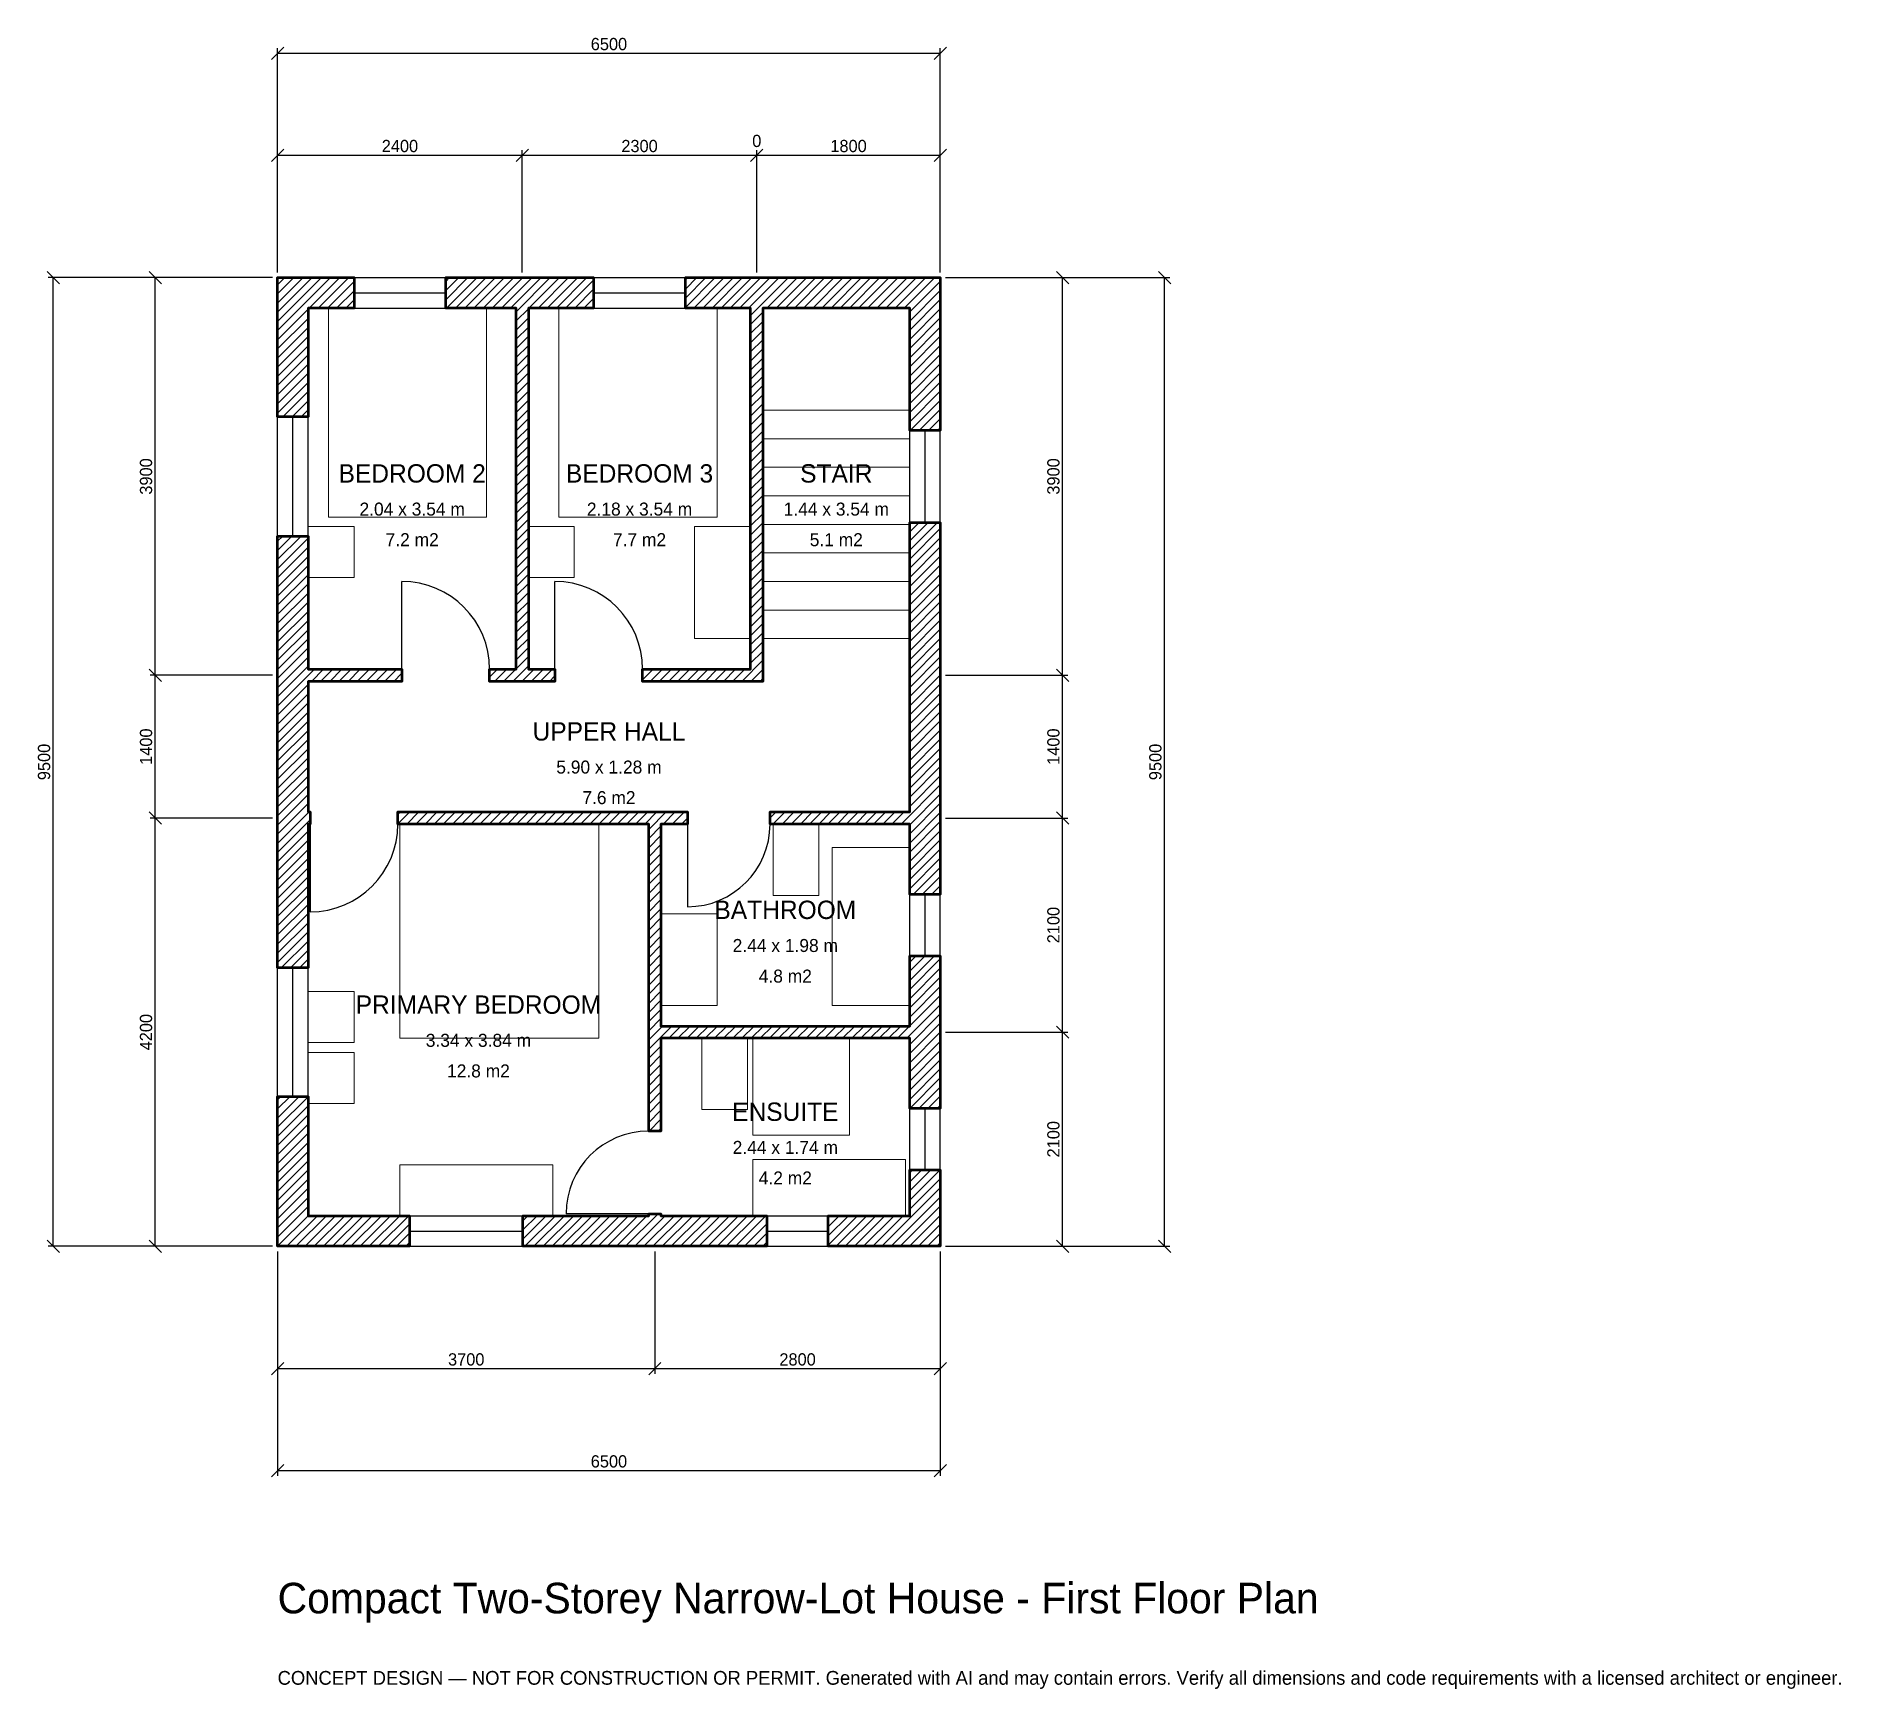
# Model space of a CAD drawing. Header units: millimetres. Extents: x -2369 to 15333, y -4341 to 11869.
import ezdxf
from ezdxf.enums import TextEntityAlignment as Align

# ---------------------------------------------------------------- set-up
doc = ezdxf.new("R2010")
doc.units = ezdxf.units.MM
for name, color, linetype, lineweight in [('A-ANNO-DIMS', 1, 'Continuous', 13), ('A-ANNO-TEXT', 7, 'Continuous', 18), ('A-AREA-IDEN', 7, 'Continuous', 18), ('A-DOOR', 2, 'Continuous', 25), ('A-FLOR-FIXT', 9, 'Continuous', 13), ('A-FLOR-STRS', 3, 'Continuous', 18), ('A-FURN', 9, 'Continuous', 13), ('A-GLAZ', 4, 'Continuous', 25), ('A-WALL', 7, 'Continuous', 50), ('A-WALL-PATT', 8, 'Continuous', 13)]:
    doc.layers.add(name, color=color, linetype=linetype, lineweight=lineweight)
doc.dimstyles.new('PLAN', dxfattribs={"dimtxt": 120, "dimasz": 80, "dimexe": 50, "dimexo": 50, "dimgap": 30, "dimtad": 1, "dimdec": 0, "dimtsz": 60, "dimcen": 2.5, "dimclrd": 1, "dimclre": 1, "dimazin": 3, "dimtfac": 1, "dimtmove": 0, "dimatfit": 3})

msp = doc.modelspace()

# ---------------------------------------------------------------- hatches: boundary and pattern name
at = {"layer": 'A-WALL-PATT'}
h = msp.add_hatch(dxfattribs=at)
h.set_pattern_fill('ANSI31', color=8, scale=20)
h.paths.add_polyline_path([(3550, 0), (2405, 0), (2405, 300), (3550, 300), (3640, 300), (3640, 320), (3760, 320), (3760, 300), (3850, 300), (4800, 300), (4800, 0), (3850, 0), (3760, 0), (3760, -0.001), (3640, -0.001), (3640, 0), (3550, 0)])
h.paths.add_polyline_path([(300, 0), (300, -0.001), (0, -0.001), (0, -0.001), (0, 0), (-0.001, 0), (-0.001, 0), (-0.001, 300), (0, 300), (0, 1470), (300, 1470), (300, 300), (1295, 300), (1295, 0), (300, 0)])
h.paths.add_polyline_path([(0, 4050), (0, 4140), (-0.001, 4140), (-0.001, 4260), (0, 4260), (0, 4350), (0, 5450), (0, 5540), (-0.001, 5540), (-0.001, 5660), (0, 5660), (0, 5750), (0, 6965), (300, 6965), (300, 5750), (300, 5660), (1220, 5660), (1220, 5540), (300, 5540), (300, 5450), (300, 4350), (300, 4260), (320, 4260), (320, 4140), (300, 4140), (300, 4050), (300, 2730), (0, 2730), (0, 4050)])
h.paths.add_polyline_path([(0, 9200), (-0.001, 9200), (-0.001, 9500), (0, 9500), (0, 9500.001), (300, 9500.001), (300, 9500), (750, 9500), (750, 9200), (300, 9200), (300, 8135), (0, 8135), (0, 9200)])
h.paths.add_polyline_path([(2250, 9500), (2340, 9500), (2340, 9500.001), (2460, 9500.001), (2460, 9500), (2550, 9500), (3100, 9500), (3100, 9200), (2550, 9200), (2460, 9200), (2460, 5660), (2720, 5660), (2720, 5540), (2460, 5540), (2340, 5540), (2080, 5540), (2080, 5660), (2340, 5660), (2340, 9200), (2250, 9200), (1650, 9200), (1650, 9500), (2250, 9500)])
h.paths.add_polyline_path([(4550, 9500), (4640, 9500), (4640, 9500.001), (4760, 9500.001), (4760, 9500), (4850, 9500), (6200, 9500), (6200, 9500.001), (6500, 9500.001), (6500, 9500), (6500.001, 9500), (6500.001, 9200), (6500, 9200), (6500, 8000), (6200, 8000), (6200, 9200), (4850, 9200), (4760, 9200), (4760, 5540), (4760, 5540), (4640, 5540), (3580, 5540), (3580, 5660), (4640, 5660), (4640, 9200), (4550, 9200), (4000, 9200), (4000, 9500), (4550, 9500)])
h.paths.add_polyline_path([(6500, 5750), (6500, 5450), (6500, 4350), (6500, 4260), (6500.001, 4260), (6500.001, 4140), (6500, 4140), (6500, 4050), (6500, 3450), (6200, 3450), (6200, 4050), (6200, 4140), (4830, 4140), (4830, 4260), (6200, 4260), (6200, 4350), (6200, 5450), (6200, 5750), (6200, 7100), (6500, 7100), (6500, 5750)])
h.paths.add_polyline_path([(6500, 2250), (6500, 2160), (6500.001, 2160), (6500.001, 2040), (6500, 2040), (6500, 1950), (6500, 1350), (6200, 1350), (6200, 1950), (6200, 2040), (3760, 2040), (3760, 1130), (3640, 1130), (3640, 2040), (3640, 2160), (3640, 4140), (1180, 4140), (1180, 4260), (3640, 4260), (3760, 4260), (4020, 4260), (4020, 4140), (3760, 4140), (3760, 2160), (6200, 2160), (6200, 2250), (6200, 2850), (6500, 2850), (6500, 2250)])
h.paths.add_polyline_path([(6500, 300), (6500.001, 300), (6500.001, 0), (6500.001, 0), (6500, 0), (6500, -0.001), (6200, -0.001), (6200, 0), (5400, 0), (5400, 300), (6200, 300), (6200, 750), (6500, 750), (6500, 300)])

# ---------------------------------------------------------------- linework, layer by layer
at = {"layer": 'A-DOOR'}
for p, q in [((1220, 5660), (1220, 6520)), ((2720, 5660), (2720, 6520)), ((320, 4140), (320, 3280)), ((4020, 4140), (4020, 3330)), ((3640, 320), (2830, 320))]:
    msp.add_line(p, q, dxfattribs=at)
for centre, radius, start, end in [((1220, 5660), 860, 0, 90), ((2720, 5660), 860, 0, 90), ((320, 4140), 860, 270, 360), ((4020, 4140), 810, 270, 360), ((3640, 320), 810, 90, 180)]:
    msp.add_arc(centre, radius, start, end, dxfattribs=at)
at = {"layer": 'A-FLOR-FIXT'}
for points in [[(4860, 3440), (5310, 3440), (5310, 4140), (4860, 4140)], [(5440, 2360), (6200, 2360), (6200, 3910), (5440, 3910)], [(3760, 2360), (4310, 2360), (4310, 3260), (3760, 3260)], [(4160, 1340), (4610, 1340), (4610, 2040), (4160, 2040)], [(4660, 1090), (5610, 1090), (5610, 2040), (4660, 2040)], [(4660, 300), (6160, 300), (6160, 850), (4660, 850)]]:
    msp.add_lwpolyline(points, close=True, dxfattribs=at)
at = {"layer": 'A-FLOR-STRS'}
for p, q in [((4760, 8200), (6200, 8200)), ((4760, 7920), (6200, 7920)), ((4760, 7640), (6200, 7640)), ((4760, 7360), (6200, 7360)), ((4760, 7080), (6200, 7080)), ((4760, 6800), (6200, 6800)), ((4760, 6520), (6200, 6520)), ((4760, 6240), (6200, 6240)), ((4760, 5960), (6200, 5960))]:
    msp.add_line(p, q, dxfattribs=at)
at = {"layer": 'A-FURN'}
for points in [[(500, 7150), (2050, 7150), (2050, 9200), (500, 9200)], [(2760, 7150), (4310, 7150), (4310, 9200), (2760, 9200)], [(300, 6560), (750, 6560), (750, 7060), (300, 7060)], [(2460, 6560), (2910, 6560), (2910, 7060), (2460, 7060)], [(4090, 5960), (4640, 5960), (4640, 7060), (4090, 7060)], [(1200, 2040), (3150, 2040), (3150, 4140), (1200, 4140)], [(300, 2000), (750, 2000), (750, 2500), (300, 2500)], [(300, 1400), (750, 1400), (750, 1900), (300, 1900)], [(1200, 300), (2700, 300), (2700, 800), (1200, 800)]]:
    msp.add_lwpolyline(points, close=True, dxfattribs=at)
at = {"layer": 'A-GLAZ'}
for p, q in [((750, 9500), (1650, 9500)), ((3100, 9500), (4000, 9500)), ((750, 9350), (1650, 9350)), ((3100, 9350), (4000, 9350)), ((750, 9200), (1650, 9200)), ((3100, 9200), (4000, 9200)), ((0, 6965), (0, 8135)), ((150, 6965), (150, 8135)), ((300, 6965), (300, 8135)), ((6200, 7100), (6200, 8000)), ((6350, 7100), (6350, 8000)), ((6500, 7100), (6500, 8000)), ((6200, 2850), (6200, 3450)), ((6350, 2850), (6350, 3450)), ((6500, 2850), (6500, 3450)), ((0, 1470), (0, 2730)), ((150, 1470), (150, 2730)), ((300, 1470), (300, 2730)), ((6200, 750), (6200, 1350)), ((6350, 750), (6350, 1350)), ((6500, 750), (6500, 1350)), ((1295, 300), (2405, 300)), ((4800, 300), (5400, 300)), ((1295, 150), (2405, 150)), ((1295, 0), (2405, 0)), ((4800, 150), (5400, 150)), ((4800, 0), (5400, 0))]:
    msp.add_line(p, q, dxfattribs=at)
at = {"layer": 'A-WALL'}
for points in [[(0, 9200), (-0.001, 9200), (-0.001, 9500), (0, 9500), (0, 9500.001), (300, 9500.001), (300, 9500), (750, 9500), (750, 9200), (300, 9200), (300, 8135), (0, 8135), (0, 9200)], [(2250, 9500), (2340, 9500), (2340, 9500.001), (2460, 9500.001), (2460, 9500), (2550, 9500), (3100, 9500), (3100, 9200), (2550, 9200), (2460, 9200), (2460, 5660), (2720, 5660), (2720, 5540), (2460, 5540), (2340, 5540), (2080, 5540), (2080, 5660), (2340, 5660), (2340, 9200), (2250, 9200), (1650, 9200), (1650, 9500), (2250, 9500)], [(4550, 9500), (4640, 9500), (4640, 9500.001), (4760, 9500.001), (4760, 9500), (4850, 9500), (6200, 9500), (6200, 9500.001), (6500, 9500.001), (6500, 9500), (6500.001, 9500), (6500.001, 9200), (6500, 9200), (6500, 8000), (6200, 8000), (6200, 9200), (4850, 9200), (4760, 9200), (4760, 5540), (4760, 5540), (4640, 5540), (3580, 5540), (3580, 5660), (4640, 5660), (4640, 9200), (4550, 9200), (4000, 9200), (4000, 9500), (4550, 9500)], [(6500, 5750), (6500, 5450), (6500, 4350), (6500, 4260), (6500.001, 4260), (6500.001, 4140), (6500, 4140), (6500, 4050), (6500, 3450), (6200, 3450), (6200, 4050), (6200, 4140), (4830, 4140), (4830, 4260), (6200, 4260), (6200, 4350), (6200, 5450), (6200, 5750), (6200, 7100), (6500, 7100), (6500, 5750)], [(0, 4050), (0, 4140), (-0.001, 4140), (-0.001, 4260), (0, 4260), (0, 4350), (0, 5450), (0, 5540), (-0.001, 5540), (-0.001, 5660), (0, 5660), (0, 5750), (0, 6965), (300, 6965), (300, 5750), (300, 5660), (1220, 5660), (1220, 5540), (300, 5540), (300, 5450), (300, 4350), (300, 4260), (320, 4260), (320, 4140), (300, 4140), (300, 4050), (300, 2730), (0, 2730), (0, 4050)], [(6500, 2250), (6500, 2160), (6500.001, 2160), (6500.001, 2040), (6500, 2040), (6500, 1950), (6500, 1350), (6200, 1350), (6200, 1950), (6200, 2040), (3760, 2040), (3760, 1130), (3640, 1130), (3640, 2040), (3640, 2160), (3640, 4140), (1180, 4140), (1180, 4260), (3640, 4260), (3760, 4260), (4020, 4260), (4020, 4140), (3760, 4140), (3760, 2160), (6200, 2160), (6200, 2250), (6200, 2850), (6500, 2850), (6500, 2250)], [(300, 0), (300, -0.001), (0, -0.001), (0, -0.001), (0, 0), (-0.001, 0), (-0.001, 0), (-0.001, 300), (0, 300), (0, 1470), (300, 1470), (300, 300), (1295, 300), (1295, 0), (300, 0)], [(6500, 300), (6500.001, 300), (6500.001, 0), (6500.001, 0), (6500, 0), (6500, -0.001), (6200, -0.001), (6200, 0), (5400, 0), (5400, 300), (6200, 300), (6200, 750), (6500, 750), (6500, 300)], [(3550, 0), (2405, 0), (2405, 300), (3550, 300), (3640, 300), (3640, 320), (3760, 320), (3760, 300), (3850, 300), (4800, 300), (4800, 0), (3850, 0), (3760, 0), (3760, -0.001), (3640, -0.001), (3640, 0), (3550, 0)]]:
    msp.add_lwpolyline(points, close=True, dxfattribs=at)

# ---------------------------------------------------------------- texts
at = {"layer": 'A-ANNO-TEXT'}
for s, height, p in [('Compact Two-Storey Narrow-Lot House - First Floor Plan', 300, (0, -3600)), ('CONCEPT DESIGN — NOT FOR CONSTRUCTION OR PERMIT. Generated with AI and may contain errors. Verify all dimensions and code requirements with a licensed architect or engineer.', 135, (0, -4300))]:
    msp.add_text(s, height=height, dxfattribs=at).set_placement(p)
at = {"layer": 'A-AREA-IDEN'}
for s, height, p in [('BEDROOM 2', 180, (1320, 7580)), ('BEDROOM 3', 180, (3550, 7580)), ('STAIR', 180, (5480, 7580)), ('2.04 x 3.54 m', 127.5, (1320, 7230)), ('2.18 x 3.54 m', 127.5, (3550, 7230)), ('1.44 x 3.54 m', 127.5, (5480, 7230)), ('7.2 m2', 127.5, (1320, 6930)), ('7.7 m2', 127.5, (3550, 6930)), ('5.1 m2', 127.5, (5480, 6930)), ('UPPER HALL', 180, (3250, 5050)), ('5.90 x 1.28 m', 127.5, (3250, 4700)), ('7.6 m2', 127.5, (3250, 4400)), ('BATHROOM', 180, (4980, 3300)), ('2.44 x 1.98 m', 127.5, (4980, 2950)), ('4.8 m2', 127.5, (4980, 2650)), ('PRIMARY BEDROOM', 180, (1970, 2370)), ('3.34 x 3.84 m', 127.5, (1970, 2020)), ('12.8 m2', 127.5, (1970, 1720)), ('ENSUITE', 180, (4980, 1320)), ('2.44 x 1.74 m', 127.5, (4980, 970)), ('4.2 m2', 127.5, (4980, 670))]:
    msp.add_text(s, height=height, dxfattribs=at).set_placement(p, align=Align.MIDDLE_CENTER)

# ---------------------------------------------------------------- dimensions: what is measured, and where the dimension line sits
at = {"layer": 'A-ANNO-DIMS'}
for base, p1, p2, text in [((0, 11700), (0, 9500), (6500, 9500), '6500'), ((0, 10700), (0, 9500), (2400, 9500), '2400'), ((2400, 10700), (2400, 9500), (4700, 9500), '2300'), ((4700, 10700), (4700, 9500), (4700, 9500), '0'), ((4700, 10700), (4700, 9500), (6500, 9500), '1800'), ((0, -1200), (0, 0), (3700, 0), '3700'), ((0, -2200), (0, 0), (6500, 0), '6500'), ((3700, -1200), (3700, 0), (6500, 0), '2800')]:
    msp.add_linear_dim(base=base, p1=p1, p2=p2, text=text, dimstyle='PLAN', dxfattribs=at).render()
for base, p1, p2, text in [((-2200, 0), (0, 0), (0, 9500), '9500'), ((-1200, 5600), (0, 5600), (0, 9500), '3900'), ((7700, 5600), (6500, 5600), (6500, 9500), '3900'), ((8700, 0), (6500, 0), (6500, 9500), '9500'), ((-1200, 4200), (0, 4200), (0, 5600), '1400'), ((7700, 4200), (6500, 4200), (6500, 5600), '1400'), ((-1200, 0), (0, 0), (0, 4200), '4200'), ((7700, 2100), (6500, 2100), (6500, 4200), '2100'), ((7700, 0), (6500, 0), (6500, 2100), '2100')]:
    msp.add_linear_dim(base=base, p1=p1, p2=p2, angle=90, text=text, dimstyle='PLAN', dxfattribs=at).render()

doc.saveas('drawing.dxf')
